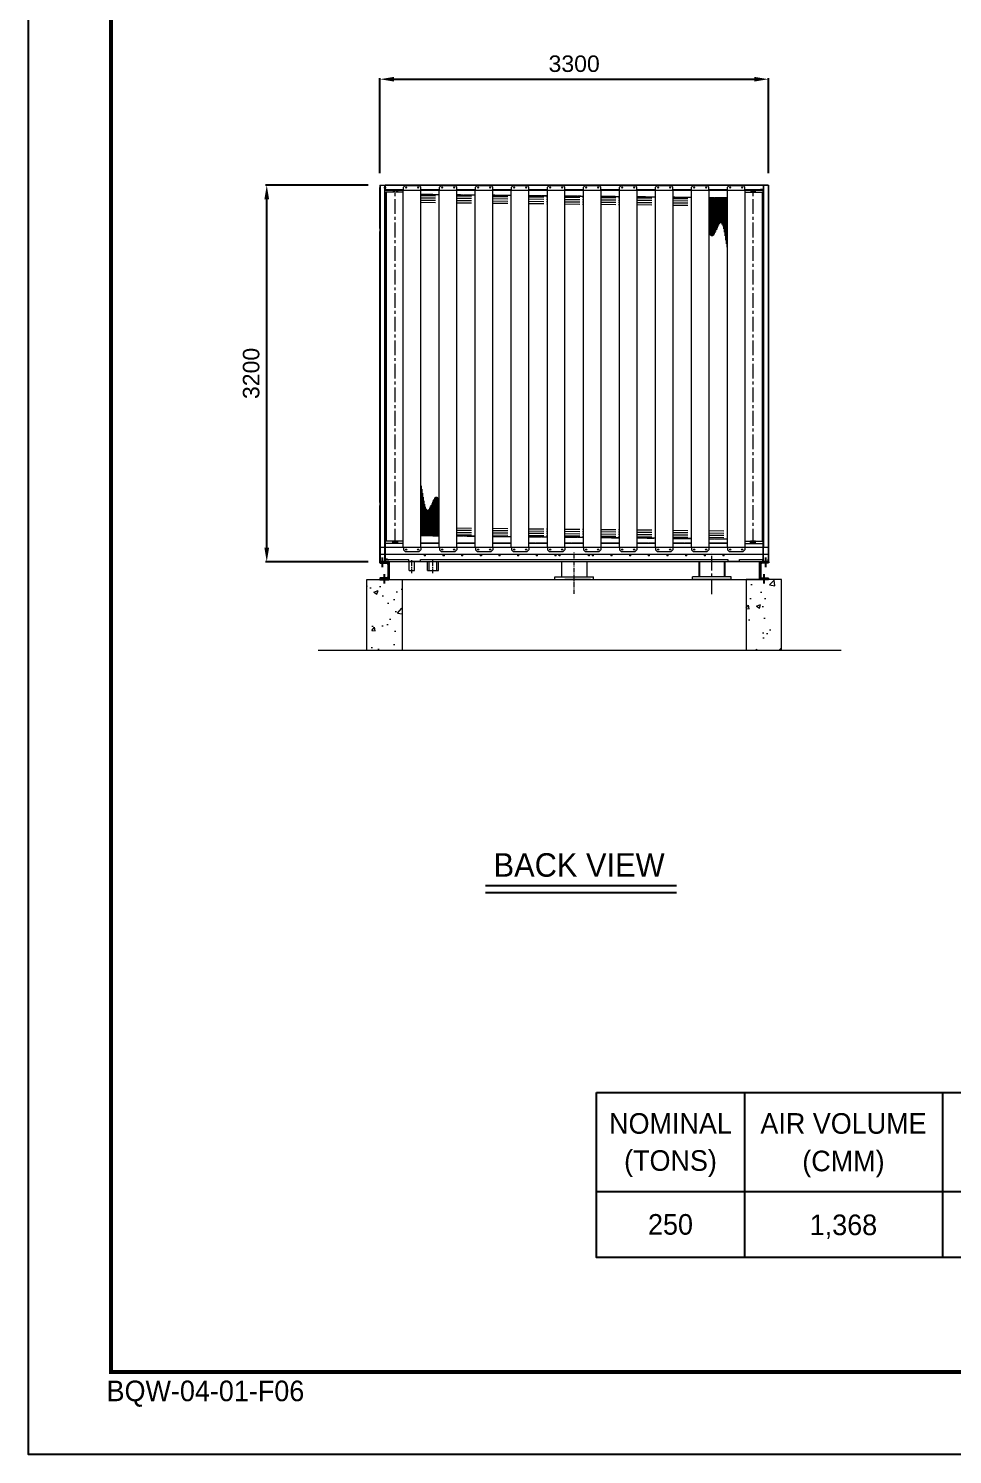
# Model space of a CAD drawing. Header units: millimetres. Extents: x -661384 to 33175, y -139129 to 24362.
# Drawn here: x 3768 to 11618, y 3567 to 15680 of the extents above; entities that cross this region are included whole.
import ezdxf
from ezdxf.enums import TextEntityAlignment as Align

# ---------------------------------------------------------------- set-up
doc = ezdxf.new("R2010")
doc.units = ezdxf.units.MM
for name, pattern in [('CENTER', [2, 1.25, -0.25, 0.25, -0.25]), ('CENTERX2', [4, 2.5, -0.5, 0.5, -0.5]), ('DASHED', [15, 12, -3])]:
    doc.linetypes.add(name, pattern=pattern)
for name, color, linetype in [('center', 1, 'CENTER'), ('냉각탑_box', 1, 'Continuous'), ('냉각탑_form', 1, 'Continuous'), ('냉각탑_text', 3, 'Continuous'), ('냉각탑_기초', 23, 'Continuous')]:
    doc.layers.add(name, color=color, linetype=linetype)
doc.styles.get("Standard").update_dxf_attribs({"font": 'arial.ttf'})
doc.styles.add('돋움', font='Dotum.ttf')
doc.dimstyles.new('1.40', dxfattribs={"dimscale": 20, "dimtxt": 1.5, "dimasz": 1, "dimexe": 0.5, "dimexo": 0.5, "dimgap": 0.5, "dimtad": 1, "dimdec": 0, "dimzin": 0, "dimdsep": 46, "dimtxsty": 'Standard', "dimcen": 0, "dimclrd": 2, "dimclre": 2, "dimclrt": 3, "dimadec": 0, "dimazin": 0, "dimtfac": 1, "dimtdec": 0, "dimtmove": 0, "dimatfit": 0, "dimfxl": 1, "dimtolj": 1, "dimtzin": 0, "dimlwd": -1, "dimlwe": -1, "dimarcsym": 0})

# ---------------------------------------------------------------- blocks, each defined once
blk = doc.blocks.new('*D316')
at = {"color": 2, "transparency": 16777216}
for p, q in [((6654, 14350), (5782, 14350)), ((5792, 11270), (5792, 14230)), ((6654, 11150), (5782, 11150))]:
    blk.add_line(p, q, dxfattribs=at)
for points in [[(5772, 14230), (5812, 14230), (5792, 14350)], [(5772, 11270), (5812, 11270), (5792, 11150)]]:
    blk.add_solid(points, dxfattribs=at)
at = {"layer": 'Defpoints', "color": 0, "transparency": 16777216}
for p in [(5792, 14350), (6754, 14350), (6754, 11150)]:
    blk.add_point(p, dxfattribs=at)
at = {"color": 3, "lineweight": 5, "transparency": 16777216, "insert": (5660, 12750), "char_height": 140, "attachment_point": 5, "rotation": 90}
blk.add_mtext('\\A1;3200', dxfattribs=at)
blk = doc.blocks.new('*D318')
at = {"color": 2, "transparency": 16777216}
for p, q in [((6754, 14450), (6754, 15259)), ((6874, 15249), (9934, 15249)), ((10054, 14450), (10054, 15259))]:
    blk.add_line(p, q, dxfattribs=at)
for points in [[(6874, 15269), (6874, 15229), (6754, 15249)], [(9934, 15269), (9934, 15229), (10054, 15249)]]:
    blk.add_solid(points, dxfattribs=at)
at = {"layer": 'Defpoints', "color": 0, "transparency": 16777216}
for p in [(10054, 15249), (6754, 14350), (10054, 14350)]:
    blk.add_point(p, dxfattribs=at)
at = {"color": 3, "lineweight": 5, "transparency": 16777216, "insert": (8404, 15380), "char_height": 140, "attachment_point": 5}
blk.add_mtext('\\A1;3300', dxfattribs=at)
blk = doc.blocks.new("3'")
at = {"lineweight": 20}
for p, q in [((6754, 14350), (6754, 11150)), ((6754, 14350), (10054, 14350)), ((6756, 14348), (6756, 11152)), ((6756, 14348), (6794, 14348)), ((6794, 14348), (6794, 14320)), ((6796, 14320), (6794, 14320)), ((6796, 11275), (6796, 14350)), ((6796, 14310), (6953, 14310)), ((10010, 14348), (6798, 14348)), ((6798, 14348), (6798, 14312)), ((6798, 14312), (6823, 14312)), ((6823, 14312), (6823, 14310)), ((6952, 11275), (6952, 14308)), ((6952, 14308), (7102, 14308)), ((6953, 14332), (6968, 14347)), ((6953, 14308), (6953, 14332)), ((6968, 14347), (7086, 14347)), ((7101, 14332), (7086, 14347)), ((7101, 14308), (7101, 14332)), ((7101, 14310), (7259, 14310)), ((7102, 11275), (7102, 14308)), ((7258, 11275), (7258, 14308)), ((7258, 14308), (7408, 14308)), ((7259, 14332), (7274, 14347)), ((7259, 14308), (7259, 14332)), ((7274, 14347), (7392, 14347)), ((7407, 14332), (7392, 14347)), ((7407, 14308), (7407, 14332)), ((7407, 14310), (7565, 14310)), ((7408, 11275), (7408, 14308)), ((7564, 11275), (7564, 14308)), ((7564, 14308), (7714, 14308)), ((7565, 14332), (7580, 14347)), ((7565, 14308), (7565, 14332)), ((7580, 14347), (7698, 14347)), ((7713, 14332), (7698, 14347)), ((7713, 14308), (7713, 14332)), ((7713, 14310), (7871, 14310)), ((7714, 11275), (7714, 14308)), ((7870, 11275), (7870, 14308)), ((7870, 14308), (8020, 14308)), ((7871, 14332), (7886, 14347)), ((7871, 14308), (7871, 14332)), ((7886, 14347), (8004, 14347)), ((8019, 14332), (8004, 14347)), ((8019, 14308), (8019, 14332)), ((8019, 14310), (8177, 14310)), ((8020, 11275), (8020, 14308)), ((8176, 11275), (8176, 14308)), ((8176, 14308), (8326, 14308)), ((8177, 14332), (8192, 14347)), ((8177, 14308), (8177, 14332)), ((8192, 14347), (8310, 14347)), ((8325, 14332), (8310, 14347)), ((8325, 14308), (8325, 14332)), ((8325, 14310), (8483, 14310)), ((8326, 11275), (8326, 14308)), ((8482, 11275), (8482, 14308)), ((8482, 14308), (8632, 14308)), ((8483, 14332), (8498, 14347)), ((8483, 14308), (8483, 14332)), ((8498, 14347), (8616, 14347)), ((8631, 14332), (8616, 14347)), ((8631, 14308), (8631, 14332)), ((8631, 14310), (8789, 14310)), ((8632, 11275), (8632, 14308)), ((8788, 11275), (8788, 14308)), ((8788, 14308), (8938, 14308)), ((8789, 14332), (8804, 14347)), ((8789, 14308), (8789, 14332)), ((8804, 14347), (8922, 14347)), ((8937, 14332), (8922, 14347)), ((8937, 14308), (8937, 14332)), ((8937, 14310), (9095, 14310)), ((8938, 11275), (8938, 14308)), ((9094, 11275), (9094, 14308)), ((9094, 14308), (9244, 14308)), ((9095, 14332), (9110, 14347)), ((9095, 14308), (9095, 14332)), ((9110, 14347), (9228, 14347)), ((9243, 14332), (9228, 14347)), ((9243, 14308), (9243, 14332)), ((9243, 14310), (9401, 14310)), ((9244, 11275), (9244, 14308)), ((9400, 11275), (9400, 14308)), ((9400, 14308), (9550, 14308)), ((9401, 14332), (9416, 14347)), ((9401, 14308), (9401, 14332)), ((9416, 14347), (9534, 14347)), ((9549, 14332), (9534, 14347)), ((9549, 14308), (9549, 14332)), ((9549, 14310), (9707, 14310)), ((9550, 11275), (9550, 14308)), ((9706, 11275), (9706, 14308)), ((9706, 14308), (9856, 14308)), ((9707, 14332), (9722, 14347)), ((9707, 14308), (9707, 14332)), ((9722, 14347), (9840, 14347)), ((9855, 14332), (9840, 14347)), ((9855, 14308), (9855, 14332)), ((9855, 14310), (10012, 14310)), ((9856, 11275), (9856, 14308)), ((10010, 14312), (9986, 14312)), ((10012, 14310), (9986, 14310)), ((9990, 14312), (9990, 14310)), ((10010, 14348), (10010, 14312)), ((10012, 14350), (10012, 11275)), ((10012, 14320), (10014, 14320)), ((10052, 14348), (10014, 14348)), ((10014, 14348), (10014, 14320)), ((10052, 14348), (10052, 11152)), ((10054, 14350), (10054, 11150)), ((6807, 14291), (6807, 11326)), ((6952, 14291), (6807, 14291)), ((7102, 14270), (7258, 14269)), ((7408, 14267), (7564, 14265)), ((7714, 14264), (7870, 14262)), ((8020, 14260), (8176, 14259)), ((8326, 14257), (8482, 14255)), ((8632, 14254), (8788, 14252)), ((8938, 14250), (9094, 14249)), ((9244, 14247), (9400, 14245)), ((9550, 14244), (9706, 14242)), ((9856, 14291), (10002, 14291)), ((10002, 14291), (10002, 11326)), ((6754, 11275), (10054, 11275)), ((6952, 11326), (6807, 11326)), ((6953, 11275), (6953, 11251)), ((7101, 11275), (7101, 11251)), ((7102, 11375), (7258, 11373)), ((7258, 11306), (7102, 11306)), ((7259, 11275), (7259, 11251)), ((7407, 11275), (7407, 11251)), ((7408, 11372), (7564, 11370)), ((7564, 11306), (7408, 11306)), ((7565, 11275), (7565, 11251)), ((7713, 11275), (7713, 11251)), ((7714, 11368), (7870, 11366)), ((7870, 11306), (7714, 11306)), ((7871, 11275), (7871, 11251)), ((8019, 11275), (8019, 11251)), ((8020, 11365), (8176, 11363)), ((8176, 11306), (8020, 11306)), ((8177, 11275), (8177, 11251)), ((8325, 11275), (8325, 11251)), ((8326, 11361), (8482, 11360)), ((8482, 11306), (8326, 11306)), ((8483, 11275), (8483, 11251)), ((8631, 11275), (8631, 11251)), ((8632, 11358), (8788, 11356)), ((8788, 11306), (8632, 11306)), ((8789, 11275), (8789, 11251)), ((8937, 11275), (8937, 11251)), ((8938, 11355), (9094, 11353)), ((9094, 11306), (8938, 11306)), ((9095, 11275), (9095, 11251)), ((9243, 11275), (9243, 11251)), ((9244, 11351), (9400, 11350)), ((9400, 11306), (9244, 11306)), ((9401, 11275), (9401, 11251)), ((9549, 11275), (9549, 11251)), ((9550, 11348), (9706, 11346)), ((9706, 11306), (9550, 11306)), ((9707, 11275), (9707, 11251)), ((9855, 11275), (9855, 11251)), ((9856, 11326), (10002, 11326)), ((6754, 11215), (6754, 11150)), ((6829, 11150), (6754, 11150)), ((6756, 11215), (6756, 11152)), ((6756, 11215), (10052, 11215)), ((6756, 11152), (6794, 11152)), ((6794, 11152), (6794, 11180)), ((6796, 11150), (6796, 11215)), ((6953, 11251), (6968, 11236)), ((6968, 11236), (7086, 11236)), ((7101, 11251), (7086, 11236)), ((7259, 11251), (7274, 11236)), ((7274, 11236), (7392, 11236)), ((7407, 11251), (7392, 11236)), ((7565, 11251), (7580, 11236)), ((7580, 11236), (7698, 11236)), ((7713, 11251), (7698, 11236)), ((7871, 11251), (7886, 11236)), ((7886, 11236), (8004, 11236)), ((8019, 11251), (8004, 11236)), ((8177, 11251), (8192, 11236)), ((8192, 11236), (8310, 11236)), ((8325, 11251), (8310, 11236)), ((8483, 11251), (8498, 11236)), ((8498, 11236), (8616, 11236)), ((8631, 11251), (8616, 11236)), ((8789, 11251), (8804, 11236)), ((8804, 11236), (8922, 11236)), ((8937, 11251), (8922, 11236)), ((9095, 11251), (9110, 11236)), ((9110, 11236), (9228, 11236)), ((9243, 11251), (9228, 11236)), ((9401, 11251), (9416, 11236)), ((9416, 11236), (9534, 11236)), ((9549, 11251), (9534, 11236)), ((9707, 11251), (9722, 11236)), ((9722, 11236), (9840, 11236)), ((9855, 11251), (9840, 11236)), ((9979, 11150), (10054, 11150)), ((10012, 11150), (10012, 11215)), ((10012, 11180), (10014, 11180)), ((10014, 11152), (10014, 11180)), ((10052, 11152), (10014, 11152)), ((10052, 11215), (10052, 11152))]:
    blk.add_line(p, q, dxfattribs=at)
at = {"color": 7, "lineweight": 20, "ltscale": 0.280701}
for p, q in [((6754, 13982), (6754, 14328)), ((6796, 13963), (6796, 14346)), ((6953, 14310), (6800, 14310)), ((10007, 14350), (6801, 14350)), ((7259, 14310), (7101, 14310)), ((7565, 14310), (7407, 14310)), ((7871, 14310), (7713, 14310)), ((8177, 14310), (8019, 14310)), ((8483, 14310), (8325, 14310)), ((8789, 14310), (8631, 14310)), ((9095, 14310), (8937, 14310)), ((9401, 14310), (9243, 14310)), ((9707, 14310), (9549, 14310)), ((10009, 14310), (9855, 14310)), ((10012, 13963), (10012, 14346)), ((10054, 13982), (10054, 14328)), ((6798, 14088), (6798, 14034)), ((10011, 14034), (10011, 14088)), ((10012, 14034), (10012, 14101)), ((6754, 11654), (6754, 13955)), ((6796, 11654), (6796, 13955)), ((6798, 14034), (6798, 11530)), ((10011, 14033), (10012, 14035)), ((10011, 14033), (10011, 14034)), ((10011, 14033), (10011, 14026)), ((10011, 14026), (10011, 14025)), ((10011, 14026), (10012, 14025)), ((10011, 13979), (10011, 14025)), ((10011, 13987), (10012, 13989)), ((10011, 13987), (10011, 13988)), ((10011, 13980), (10011, 13987)), ((10011, 13980), (10011, 13979)), ((10011, 13980), (10012, 13979)), ((10011, 11153), (10011, 13979)), ((10012, 14025), (10012, 14035)), ((10012, 14034), (10012, 14035)), ((10012, 14025), (10012, 14025)), ((10012, 13988), (10012, 14025)), ((10012, 13989), (10012, 13988)), ((10012, 13988), (10012, 13989)), ((10012, 13988), (10012, 13979)), ((10012, 13979), (10012, 13979)), ((10012, 11412), (10012, 13979)), ((10054, 11654), (10054, 13955)), ((6754, 11823), (6754, 11823)), ((6754, 11817), (6754, 11817)), ((6796, 11654), (6796, 11646)), ((6796, 11153), (6796, 11646)), ((10012, 11153), (10012, 11646)), ((6754, 11172), (6754, 11628)), ((6796, 11530), (6798, 11530)), ((6798, 11628), (6798, 11172)), ((6798, 11628), (6807, 11628)), ((10054, 11172), (10054, 11628)), ((10010, 11412), (10011, 11413)), ((10010, 11403), (10011, 11403)), ((10011, 11403), (10011, 11413)), ((10011, 11411), (10011, 11413)), ((10011, 11411), (10012, 11413)), ((10011, 11411), (10011, 11404)), ((10011, 11411), (10011, 11411)), ((10011, 11404), (10011, 11403)), ((10011, 11404), (10012, 11403)), ((10012, 11403), (10012, 11413)), ((10012, 11412), (10012, 11413)), ((10012, 11403), (10012, 11403)), ((6754, 11266), (6754, 11234)), ((10010, 11366), (10011, 11367)), ((10010, 11357), (10011, 11357)), ((10012, 11300), (10010, 11300)), ((10010, 11296), (10012, 11296)), ((10010, 11295), (10012, 11295)), ((10012, 11295), (10010, 11295)), ((10011, 11367), (10011, 11357)), ((10011, 11365), (10011, 11367)), ((10011, 11365), (10012, 11367)), ((10011, 11358), (10011, 11365)), ((10011, 11358), (10011, 11357)), ((10011, 11358), (10012, 11357)), ((10012, 11367), (10012, 11357)), ((10012, 11366), (10012, 11367)), ((10012, 11357), (10012, 11357)), ((6754, 11234), (6754, 11215)), ((6754, 11215), (6754, 11184)), ((6754, 11184), (6754, 11175)), ((6754, 11153), (6754, 11170)), ((6756, 11152), (6756, 11172)), ((6793, 11152), (6758, 11152)), ((6758, 11150), (6793, 11150)), ((6793, 11150), (6800, 11150)), ((6796, 11154), (6798, 11154)), ((6798, 11153), (6796, 11153)), ((6818, 11172), (6798, 11172)), ((6798, 11152), (6798, 11172)), ((6798, 11151), (6798, 11152)), ((6800, 11152), (6798, 11152)), ((6798, 11151), (6800, 11151)), ((6800, 11150), (6800, 11172)), ((6800, 11170), (6998, 11170)), ((6998, 11150), (6800, 11150)), ((6998, 11150), (6998, 11170)), ((7098, 11152), (6998, 11152)), ((10008, 11150), (6998, 11150)), ((7098, 11150), (7098, 11170)), ((7098, 11170), (9710, 11170)), ((7130, 11204), (7142, 11204)), ((7136, 11209), (7136, 11198)), ((7289, 11204), (7301, 11204)), ((7295, 11209), (7295, 11198)), ((7447, 11204), (7459, 11204)), ((7453, 11209), (7453, 11198)), ((7606, 11204), (7618, 11204)), ((7612, 11209), (7612, 11198)), ((7764, 11204), (7776, 11204)), ((7770, 11209), (7770, 11198)), ((7923, 11204), (7935, 11204)), ((7929, 11209), (7929, 11198)), ((8081, 11204), (8093, 11204)), ((8087, 11209), (8087, 11198)), ((8240, 11204), (8252, 11204)), ((8246, 11209), (8246, 11198)), ((8273, 11205), (8285, 11205)), ((8279, 11211), (8279, 11199)), ((8523, 11205), (8535, 11205)), ((8529, 11211), (8529, 11199)), ((8557, 11204), (8569, 11204)), ((8563, 11209), (8563, 11198)), ((8715, 11204), (8727, 11204)), ((8721, 11209), (8721, 11198)), ((8874, 11204), (8886, 11204)), ((8880, 11209), (8880, 11198)), ((9032, 11204), (9044, 11204)), ((9038, 11209), (9038, 11198)), ((9191, 11204), (9203, 11204)), ((9197, 11209), (9197, 11198)), ((9349, 11204), (9361, 11204)), ((9355, 11209), (9355, 11198)), ((9508, 11204), (9520, 11204)), ((9514, 11209), (9514, 11198)), ((9666, 11204), (9678, 11204)), ((9672, 11209), (9672, 11198)), ((9710, 11170), (9710, 11153)), ((9710, 11150), (9710, 11153)), ((9810, 11152), (9710, 11152)), ((9810, 11150), (9810, 11170)), ((9810, 11170), (10008, 11170)), ((10008, 11150), (10008, 11170)), ((10010, 11152), (10008, 11152)), ((10008, 11151), (10010, 11151)), ((10008, 11151), (10010, 11151)), ((10016, 11150), (10008, 11150)), ((10010, 11172), (10010, 11152)), ((10012, 11154), (10010, 11154)), ((10010, 11153), (10012, 11153)), ((10010, 11153), (10012, 11153)), ((10010, 11151), (10010, 11152)), ((10012, 11153), (10012, 11153)), ((10052, 11152), (10052, 11172)), ((10054, 11153), (10054, 11170))]:
    blk.add_line(p, q, dxfattribs=at)
at = {"color": 7, "lineweight": 20}
for p, q in [((6952, 14308), (6798, 14308)), ((6798, 14088), (6798, 14308)), ((6798, 14306), (6952, 14306)), ((6798, 14091), (6798, 14304)), ((6801, 14308), (6952, 14308)), ((6801, 14306), (6952, 14306)), ((7258, 14308), (7102, 14308)), ((7102, 14308), (7258, 14308)), ((7102, 14306), (7258, 14306)), ((7102, 14306), (7258, 14306)), ((7564, 14308), (7408, 14308)), ((7408, 14306), (7564, 14306)), ((7408, 14306), (7564, 14306)), ((7870, 14308), (7714, 14308)), ((7714, 14308), (7870, 14308)), ((7714, 14306), (7870, 14306)), ((7714, 14306), (7870, 14306)), ((8176, 14308), (8020, 14308)), ((8020, 14308), (8176, 14308)), ((8020, 14306), (8176, 14306)), ((8020, 14306), (8176, 14306)), ((8482, 14308), (8326, 14308)), ((8326, 14308), (8482, 14308)), ((8326, 14306), (8482, 14306)), ((8788, 14308), (8632, 14308)), ((8632, 14306), (8788, 14306)), ((9094, 14308), (8938, 14308)), ((8938, 14306), (9094, 14306)), ((9400, 14308), (9244, 14308)), ((9244, 14306), (9400, 14306)), ((9706, 14308), (9550, 14308)), ((9550, 14306), (9706, 14306)), ((10011, 14308), (9856, 14308)), ((9856, 14306), (10011, 14306)), ((10011, 14088), (10011, 14308)), ((8296, 11150), (8296, 11022)), ((8512, 11150), (8512, 11022)), ((7001, 11075), (7046, 11075)), ((7158, 11075), (7250, 11075)), ((8239, 11022), (8569, 11022)), ((8239, 11000), (8239, 11022)), ((8239, 11000), (8569, 11000)), ((8542, 11000), (8326, 11000)), ((8569, 11000), (8569, 11022))]:
    blk.add_line(p, q, dxfattribs=at)
at = {"lineweight": 20, "ltscale": 30}
for p, q in [((6866, 14306), (6866, 14291)), ((6875, 14306), (6875, 14291)), ((6893, 14306), (6893, 14291)), ((6902, 14306), (6902, 14291)), ((9906, 14306), (9906, 14291)), ((9915, 14306), (9915, 14291)), ((9933, 14306), (9933, 14291)), ((9942, 14306), (9942, 14291)), ((6902, 14291), (6866, 14291)), ((9942, 14291), (9906, 14291)), ((6863, 11306), (6863, 11326)), ((6906, 11326), (6863, 11326)), ((6874, 11306), (6874, 11326)), ((6895, 11306), (6895, 11326)), ((6906, 11306), (6906, 11326)), ((9903, 11306), (9903, 11326)), ((9946, 11326), (9903, 11326)), ((9914, 11306), (9914, 11326)), ((9935, 11306), (9935, 11326)), ((9946, 11306), (9946, 11326))]:
    blk.add_line(p, q, dxfattribs=at)
at = {"color": 1, "linetype": 'CENTER', "lineweight": 20, "ltscale": 100}
for p, q in [((6884, 11306), (6884, 14306)), ((9924, 14306), (9924, 14284)), ((7102, 14261), (7258, 14259)), ((7102, 14242), (7258, 14240)), ((7102, 14223), (7258, 14221)), ((7102, 14204), (7258, 14202)), ((7408, 14258), (7564, 14256)), ((7408, 14239), (7564, 14237)), ((7408, 14219), (7564, 14218)), ((7408, 14200), (7564, 14199)), ((7714, 14254), (7870, 14253)), ((7714, 14235), (7870, 14233)), ((7714, 14216), (7870, 14214)), ((7714, 14197), (7870, 14195)), ((8020, 14251), (8176, 14249)), ((8020, 14232), (8176, 14230)), ((8020, 14213), (8176, 14211)), ((8020, 14194), (8176, 14192)), ((8326, 14248), (8482, 14246)), ((8326, 14228), (8482, 14227)), ((8326, 14209), (8482, 14208)), ((8326, 14190), (8482, 14189)), ((8632, 14244), (8788, 14242)), ((8632, 14225), (8788, 14223)), ((8632, 14206), (8788, 14204)), ((8632, 14187), (8788, 14185)), ((8938, 14241), (9094, 14239)), ((8938, 14222), (9094, 14220)), ((8938, 14203), (9094, 14201)), ((8938, 14184), (9094, 14182)), ((9244, 14237), (9400, 14236)), ((9244, 14218), (9400, 14217)), ((9244, 14199), (9400, 14198)), ((9244, 14180), (9400, 14179)), ((9550, 14234), (9706, 14232)), ((9550, 14215), (9706, 14213)), ((9550, 14196), (9706, 14194)), ((9550, 14177), (9706, 14175)), ((9924, 11306), (9924, 14291)), ((7102, 11442), (7258, 11440)), ((7102, 11422), (7258, 11421)), ((7102, 11403), (7258, 11402)), ((7408, 11438), (7564, 11436)), ((7408, 11419), (7564, 11417)), ((7408, 11400), (7564, 11398)), ((7714, 11435), (7870, 11433)), ((7714, 11416), (7870, 11414)), ((7714, 11397), (7870, 11395)), ((8020, 11431), (8176, 11430)), ((8020, 11412), (8176, 11411)), ((8020, 11393), (8176, 11392)), ((8326, 11428), (8482, 11426)), ((8326, 11409), (8482, 11407)), ((8326, 11390), (8482, 11388)), ((8632, 11425), (8788, 11423)), ((8632, 11406), (8788, 11404)), ((8632, 11387), (8788, 11385)), ((8938, 11421), (9094, 11420)), ((8938, 11402), (9094, 11401)), ((9244, 11418), (9400, 11416)), ((9244, 11399), (9400, 11397)), ((9550, 11415), (9706, 11413)), ((9550, 11396), (9706, 11394)), ((7102, 11384), (7258, 11383)), ((7408, 11381), (7564, 11379)), ((7714, 11378), (7870, 11376)), ((8020, 11374), (8176, 11373)), ((8326, 11371), (8482, 11369)), ((8632, 11368), (8788, 11366)), ((8938, 11383), (9094, 11382)), ((8938, 11364), (9094, 11363)), ((9244, 11380), (9400, 11378)), ((9244, 11361), (9400, 11359)), ((9550, 11377), (9706, 11375)), ((9550, 11358), (9706, 11356)), ((9574, 10876), (9574, 11227))]:
    blk.add_line(p, q, dxfattribs=at)
at = {"color": 6, "linetype": 'DASHED', "lineweight": 20}
for p, q in [((7102, 14272), (7258, 14271)), ((7408, 14269), (7564, 14267)), ((7714, 14266), (7870, 14264)), ((8020, 14262), (8176, 14261)), ((8326, 14259), (8482, 14257)), ((8632, 14256), (8788, 14254)), ((8938, 14252), (9094, 14251)), ((9244, 14249), (9400, 14247)), ((9550, 14246), (9706, 14244)), ((7102, 11373), (7258, 11371)), ((7258, 11308), (7102, 11308)), ((7408, 11370), (7564, 11368)), ((7564, 11308), (7408, 11308)), ((7714, 11366), (7870, 11364)), ((7870, 11308), (7714, 11308)), ((8020, 11363), (8176, 11361)), ((8176, 11308), (8020, 11308)), ((8326, 11359), (8482, 11358)), ((8482, 11308), (8326, 11308)), ((8632, 11356), (8788, 11354)), ((8788, 11308), (8632, 11308)), ((8938, 11353), (9094, 11351)), ((9094, 11308), (8938, 11308)), ((9244, 11349), (9400, 11348)), ((9400, 11308), (9244, 11308)), ((9550, 11346), (9706, 11344)), ((9706, 11308), (9550, 11308))]:
    blk.add_line(p, q, dxfattribs=at)
at = {"color": 5, "lineweight": 20, "ltscale": 30}
for p, q in [((9552, 14244), (9552, 13934)), ((9558, 14244), (9558, 13925)), ((9564, 14244), (9564, 13919)), ((9570, 14244), (9570, 13916)), ((9576, 14244), (9576, 13916)), ((9582, 14244), (9582, 13919)), ((9588, 14243), (9588, 13925)), ((9594, 14243), (9594, 13934)), ((9600, 14243), (9600, 13945)), ((9606, 14243), (9606, 13957)), ((9612, 14243), (9612, 13971)), ((9618, 14243), (9618, 13985)), ((9624, 14243), (9624, 13998)), ((9630, 14243), (9630, 14010)), ((9636, 14243), (9636, 14020)), ((9642, 14243), (9642, 14026)), ((9648, 14243), (9648, 14028)), ((9654, 14243), (9654, 14025)), ((9660, 14243), (9660, 14016)), ((9666, 14243), (9666, 14000)), ((9672, 14242), (9672, 13978)), ((9678, 14242), (9678, 13950)), ((9684, 14242), (9684, 13918)), ((9690, 14242), (9690, 13883)), ((9696, 14242), (9696, 13850)), ((9702, 14242), (9702, 13822)), ((7106, 11375), (7106, 11795)), ((7112, 11375), (7112, 11767)), ((7118, 11375), (7118, 11734)), ((7124, 11375), (7124, 11699)), ((7130, 11374), (7130, 11667)), ((7136, 11374), (7136, 11639)), ((7190, 11374), (7190, 11632)), ((7196, 11374), (7196, 11646)), ((7202, 11374), (7202, 11659)), ((7208, 11373), (7208, 11672)), ((7214, 11373), (7214, 11683)), ((7220, 11373), (7220, 11692)), ((7226, 11373), (7226, 11698)), ((7232, 11373), (7232, 11701)), ((7238, 11373), (7238, 11701)), ((7244, 11373), (7244, 11698)), ((7250, 11373), (7250, 11692)), ((7256, 11373), (7256, 11682)), ((7142, 11374), (7142, 11617)), ((7148, 11374), (7148, 11601)), ((7154, 11374), (7154, 11592)), ((7160, 11374), (7160, 11588)), ((7166, 11374), (7166, 11590)), ((7172, 11374), (7172, 11597)), ((7178, 11374), (7178, 11607)), ((7184, 11374), (7184, 11619))]:
    blk.add_line(p, q, dxfattribs=at)
at = {"color": 0, "lineweight": 20}
for p, q in [((10011, 14034), (10011, 14025)), ((6952, 11306), (6798, 11306)), ((9856, 11306), (10011, 11306)), ((6754, 11150), (6829, 11150)), ((6794, 11180), (6796, 11180)), ((9979, 11150), (10054, 11150))]:
    blk.add_line(p, q, dxfattribs=at)
at = {"color": 7, "lineweight": 25, "ltscale": 0.008333}
for p, q in [((6754, 11150), (6754, 11140)), ((10054, 11150), (10054, 11140))]:
    blk.add_line(p, q, dxfattribs=at)
at = {"color": 7, "lineweight": 25, "ltscale": 0.125}
for p, q in [((6829, 11150), (6754, 11150)), ((9979, 11150), (10054, 11150)), ((6754, 11000), (6829, 11000)), ((10054, 11000), (9979, 11000))]:
    blk.add_line(p, q, dxfattribs=at)
for p, q in [((6764, 11140), (6764, 11150)), ((6786, 11140), (6786, 11150)), ((10022, 11140), (10022, 11150)), ((10044, 11140), (10044, 11150)), ((6781, 11000), (6781, 11010)), ((6803, 11000), (6803, 11010)), ((10006, 11000), (10006, 11010)), ((10028, 11000), (10028, 11010))]:
    blk.add_line(p, q)
at = {"color": 1, "linetype": 'CENTERX2', "ltscale": 50}
for p, q in [((6775, 11105), (6775, 11185)), ((10033, 11105), (10033, 11185)), ((6792, 10965), (6792, 11045)), ((10017, 10965), (10017, 11045))]:
    blk.add_line(p, q, dxfattribs=at)
at = {"ltscale": 25}
for p, q in [((6829, 11150), (6829, 11000)), ((9979, 11150), (9979, 11000))]:
    blk.add_line(p, q, dxfattribs=at)
at = {"lineweight": 5}
for p, q in [((7001, 11075), (7001, 11150)), ((7046, 11075), (7046, 11150)), ((7158, 11075), (7158, 11150)), ((7171, 11075), (7171, 11150)), ((7236, 11075), (7236, 11150)), ((7250, 11075), (7250, 11150)), ((6829, 11000), (9979, 11000))]:
    blk.add_line(p, q, dxfattribs=at)
at = {"color": 0, "ltscale": 30}
for p, q in [((9466, 11150), (9466, 11022)), ((9682, 11150), (9682, 11022))]:
    blk.add_line(p, q, dxfattribs=at)
at = {"color": 7, "lineweight": 25, "ltscale": 0.05125}
for p, q in [((6754, 11140), (6813, 11140)), ((10054, 11140), (9996, 11140)), ((6813, 11010), (6754, 11010)), ((9996, 11010), (10054, 11010))]:
    blk.add_line(p, q, dxfattribs=at)
at = {"color": 7, "lineweight": 25, "ltscale": 0.091667}
for p, q in [((6823, 11130), (6823, 11020)), ((9986, 11130), (9986, 11020))]:
    blk.add_line(p, q, dxfattribs=at)
at = {"color": 7, "lineweight": 15, "ltscale": 0.0625}
for p, q in [((6754, 11010), (6754, 11000)), ((10054, 11010), (10054, 11000))]:
    blk.add_line(p, q, dxfattribs=at)
at = {"color": 7, "lineweight": 15}
for p, q in [((9409, 11000), (9409, 11022)), ((9739, 11022), (9409, 11022)), ((9739, 11000), (9409, 11000)), ((9739, 11000), (9739, 11022))]:
    blk.add_line(p, q, dxfattribs=at)
at = {"lineweight": 20}
for centre in [(6976, 14330), (7078, 14330), (7282, 14330), (7384, 14330), (7588, 14330), (7690, 14330), (7894, 14330), (7996, 14330), (8200, 14330), (8302, 14330), (8506, 14330), (8608, 14330), (8812, 14330), (8914, 14330), (9118, 14330), (9220, 14330), (9424, 14330), (9526, 14330), (9730, 14330), (9832, 14330), (6976, 11253), (7078, 11253), (7282, 11253), (7384, 11253), (7588, 11253), (7690, 11253), (7894, 11253), (7996, 11253), (8200, 11253), (8302, 11253), (8506, 11253), (8608, 11253), (8812, 11253), (8914, 11253), (9118, 11253), (9220, 11253), (9424, 11253), (9526, 11253), (9730, 11253), (9832, 11253)]:
    blk.add_circle(centre, 5, dxfattribs=at)
at = {"color": 7, "lineweight": 20, "ltscale": 0.280701}
for centre, radius in [((7136, 11204), 4.5), ((7136, 11204), 3), ((7295, 11204), 4.5), ((7295, 11204), 3), ((7453, 11204), 4.5), ((7453, 11204), 3), ((7612, 11204), 4.5), ((7612, 11204), 3), ((7770, 11204), 4.5), ((7770, 11204), 3), ((7929, 11204), 4.5), ((7929, 11204), 3), ((8087, 11204), 4.5), ((8087, 11204), 3), ((8246, 11204), 4.5), ((8246, 11204), 3), ((8279, 11205), 4.5), ((8279, 11205), 3), ((8529, 11205), 4.5), ((8529, 11205), 3), ((8563, 11204), 4.5), ((8563, 11204), 3), ((8721, 11204), 4.5), ((8721, 11204), 3), ((8880, 11204), 4.5), ((8880, 11204), 3), ((9038, 11204), 4.5), ((9038, 11204), 3), ((9197, 11204), 4.5), ((9197, 11204), 3), ((9355, 11204), 4.5), ((9355, 11204), 3), ((9514, 11204), 4.5), ((9514, 11204), 3), ((9672, 11204), 4.5), ((9672, 11204), 3)]:
    blk.add_circle(centre, radius, dxfattribs=at)
for centre, radius, start, end in [((10015, 11305), 3.1, 180, 180.8462), ((6802, 11221), 3.4, 179.7634, 180), ((6802, 11186), 3.4, 180, 180.3295), ((6808, 11143), 11.5, 131.8425, 134.0279), ((10001, 11143), 11.5, 45.9721, 48.1575)]:
    blk.add_arc(centre, radius, start, end, dxfattribs=at)
at = {"color": 7, "lineweight": 25}
for centre, start, end in [((6813, 11130), 0, 90), ((9996, 11130), 90, 180), ((6813, 11020), 270, 0), ((9996, 11020), 180, 270)]:
    blk.add_arc(centre, 10, start, end, dxfattribs=at)
at = {"layer": 'center', "lineweight": 20}
blk.add_line((6787, 14330), (6807, 14330), dxfattribs=at)
at = {"layer": 'center', "lineweight": 20, "ltscale": 30}
for p, q in [((7024, 11052), (7024, 11166)), ((7204, 11052), (7204, 11166)), ((8404, 10878), (8404, 11228))]:
    blk.add_line(p, q, dxfattribs=at)

msp = doc.modelspace()

# ---------------------------------------------------------------- hatches: boundary and pattern name
at = {"layer": '냉각탑_기초', "lineweight": 20, "ltscale": 30}
h = msp.add_hatch(dxfattribs=at)
h.set_pattern_fill('AR-CONC', color=256, scale=50, style=0)
h.set_pattern_definition([(50, (-7986.7, -5541.8), (358.63, -31.376), [37.5, -412.5]), (355, (-7986.7, -5541.8), (-69.3757, 376.096), [30, -330]), (100.4514, (-7956.83, -5544.42), (289.2547, 344.72), [31.87, -350.571]), (46.1842, (-7986.7, -5441.8), (533.6205, -82.7595), [56.25, -618.75]), (96.6356, (-7942.24, -5448.7), (467.331, 487.059), [47.805, -525.856]), (351.1842, (-7986.7, -5441.8), (467.331, 487.059), [45, -495]), (21, (-7936.7, -5466.8), (298.4535, -201.3094), [37.5, -412.5]), (326, (-7936.7, -5466.8), (121.6577, 362.575), [30, -330]), (71.4514, (-7911.84, -5483.6), (420.1113, 161.265), [31.87, -350.571]), (37.5, (-7986.71, -5541.81), (6.0799, 166.4469), [0, -326, 0, -335, 0, -331.25]), (7.5, (-7986.71, -5541.81), (131.5348, 197.2059), [0, -191, 0, -318.5, 0, -126.25]), (327.5, (-8098.21, -5541.81), (266.9112, -11.2774), [0, -125, 0, -390, 0, -517.5]), (317.5, (-8148.21, -5541.8), (291.593, 50.0525), [0, -162.5, 0, -259, 0, -367.5])])
h.paths.add_polyline_path([(6941.8, 10999.5), (6641.8, 10999.5), (6641.8, 10399.5), (6941.8, 10399.5)])
h = msp.add_hatch(dxfattribs=at)
h.set_pattern_fill('AR-CONC', color=256, scale=50, style=0)
h.set_pattern_definition([(50, (-6891.7, -5541.8), (358.63, -31.376), [37.5, -412.5]), (355, (-6891.7, -5541.8), (-69.3757, 376.096), [30, -330]), (100.4514, (-6861.83, -5544.42), (289.2547, 344.72), [31.87, -350.571]), (46.1842, (-6891.7, -5441.8), (533.6205, -82.7595), [56.25, -618.75]), (96.6356, (-6847.24, -5448.7), (467.331, 487.059), [47.805, -525.856]), (351.1842, (-6891.7, -5441.8), (467.331, 487.059), [45, -495]), (21, (-6841.7, -5466.8), (298.4535, -201.3094), [37.5, -412.5]), (326, (-6841.7, -5466.8), (121.6577, 362.575), [30, -330]), (71.4514, (-6816.84, -5483.6), (420.1113, 161.265), [31.87, -350.571]), (37.5, (-6891.71, -5541.81), (6.0799, 166.4469), [0, -326, 0, -335, 0, -331.25]), (7.5, (-6891.71, -5541.81), (131.5348, 197.2059), [0, -191, 0, -318.5, 0, -126.25]), (327.5, (-7003.21, -5541.81), (266.9112, -11.2774), [0, -125, 0, -390, 0, -517.5]), (317.5, (-7053.21, -5541.8), (291.593, 50.0525), [0, -162.5, 0, -259, 0, -367.5])])
h.paths.add_polyline_path([(9866.8, 10999.5), (10166.8, 10999.5), (10166.8, 10399.5), (9866.8, 10399.5)])

# ---------------------------------------------------------------- linework, layer by layer
at = {"layer": 'Defpoints'}
msp.add_lwpolyline([(3767.7, 24362), (33174.9, 24362), (33174.9, 3566.9), (3767.7, 3566.9)], close=True, dxfattribs=at)
at = {"layer": '냉각탑_box'}
for p, q in [((7651.1, 8399.6), (9274.5, 8399.6)), ((7651.1, 8341.4), (9274.5, 8341.4)), ((9852.4, 6641.4), (9852.4, 5241.4)), ((11532.4, 6641.4), (11532.4, 5241.4)), ((8592.4, 5801.4), (23642.4, 5801.4))]:
    msp.add_line(p, q, dxfattribs=at)
msp.add_lwpolyline([(8592.4, 6641.4), (23642.4, 6641.4), (23642.4, 5241.4), (8592.4, 5241.4)], close=True, dxfattribs=at)
at = {"layer": '냉각탑_form', "const_width": 35}
msp.add_lwpolyline([(4467.8, 23661.8), (4467.8, 4267), (32474.7, 4267), (32474.7, 23661.8)], close=True, dxfattribs=at)
at = {"layer": '냉각탑_기초', "lineweight": 20, "ltscale": 30}
msp.add_line((6229.7, 10399.5), (10673.4, 10399.5), dxfattribs=at)
for points in [[(6641.8, 10399.5), (6641.8, 10999.5), (6941.8, 10999.5), (6941.8, 10399.5)], [(10166.8, 10399.5), (10166.8, 10999.5), (9866.8, 10999.5), (9866.8, 10399.5)]]:
    msp.add_lwpolyline(points, dxfattribs=at)

# ---------------------------------------------------------------- block references
msp.add_blockref("3'", (0, 0))

# ---------------------------------------------------------------- texts
at = {"layer": '냉각탑_form', "style": '돋움'}
msp.add_text('BQW-04-01-F06', height=175.043, dxfattribs=at).set_placement((4431, 4019.4))
at = {"layer": '냉각탑_text', "style": '돋움'}
for s, height, p in [('BACK VIEW', 199.97, (8446.1, 8574.5)), ('NOMINAL', 175, (9222.4, 6378.9)), ('AIR VOLUME', 175, (10692.4, 6378.9)), ('(TONS)', 175, (9222.4, 6063.9)), ('(CMM)', 175, (10692, 6060.1)), ('250', 175, (9222.4, 5521.4)), ('1,368', 175, (10692, 5517.6))]:
    msp.add_text(s, height=height, dxfattribs=at).set_placement(p, align=Align.MIDDLE_CENTER)

# ---------------------------------------------------------------- dimensions: what is measured, and where the dimension line sits
at = {"lineweight": 5}
dim = msp.add_linear_dim(base=(10054.3, 15248.5), p1=(6754.3, 14349.5), p2=(10054.3, 14349.5), dimstyle='1.40', override={"dimtxt": 7, "dimasz": 6, "dimexo": 5, "dimgap": 3}, dxfattribs=at)
dim.commit()
dim.dimension.update_dxf_attribs({"geometry": '*D318', "text_midpoint": (8404.3, 15380)})
dim = msp.add_linear_dim(base=(5792, 14349.5), p1=(6754.3, 11149.5), p2=(6754.3, 14349.5), angle=90, dimstyle='1.40', override={"dimtxt": 7, "dimasz": 6, "dimexo": 5, "dimgap": 3}, dxfattribs=at)
dim.commit()
dim.dimension.update_dxf_attribs({"geometry": '*D316', "text_midpoint": (5660.5, 12749.5)})

doc.saveas('drawing.dxf')
